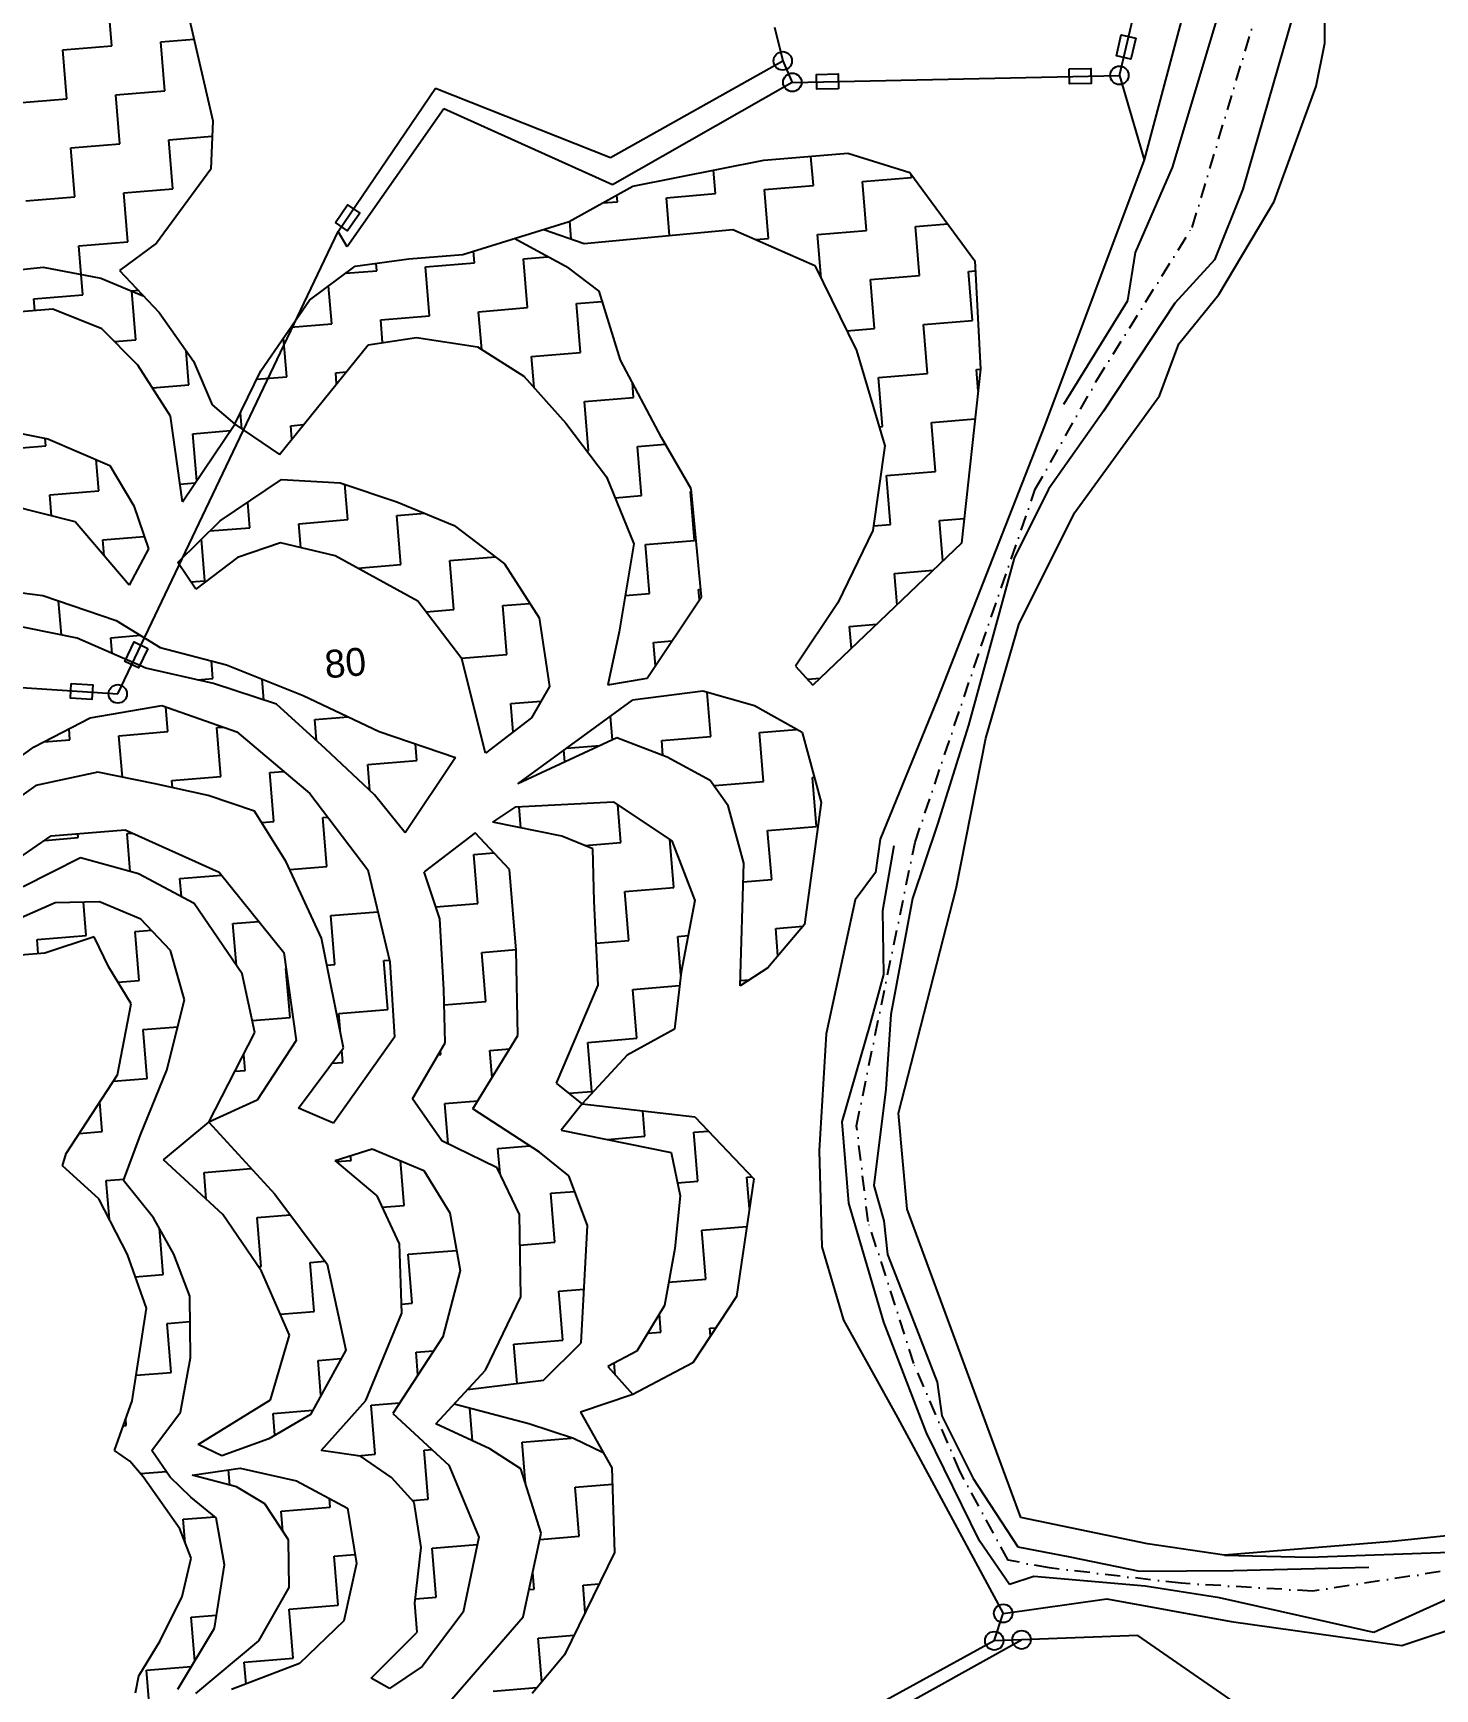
# Model space of a CAD drawing. Header units: metres. Extents: x 307122 to 311809, y 1926082 to 1930533.
# Drawn here: x 310219 to 310681, y 1927175 to 1927720 of the extents above; entities that cross this region are included whole.
import ezdxf

# ---------------------------------------------------------------- set-up
doc = ezdxf.new("R2010")
doc.units = ezdxf.units.M
doc.linetypes.add('DASHDOT', pattern=[1, 0.5, -0.25, 0, -0.25])
for name, color, linetype in [('LINE_WATER', 4, 'Continuous'), ('POLY_HATCH', 12, 'Continuous'), ('POLY_PARCEL', 6, 'Continuous'), ('POLY_ROAD', 30, 'Continuous'), ('POLY_WATER', 4, 'Continuous'), ('TEXT_PARCEL', 7, 'Continuous'), ('V_BOUND_STREAM_LINE', 7, 'DASHDOT')]:
    doc.layers.add(name, color=color, linetype=linetype)
doc.styles.add('TEXT_MAP', font='')
doc.styles.get('TEXT_MAP').set_extended_font_data('Kruti Dev 050')

msp = doc.modelspace()

# ---------------------------------------------------------------- linework, layer by layer
for points in [[(310582.38, 1927718.53), (310580.75, 1927711.62), (310575.97, 1927712.74), (310577.6, 1927719.65)], [(310484.37, 1927701.88), (310477.28, 1927701.73), (310477.17, 1927706.64), (310484.27, 1927706.79)], [(310560.41, 1927708.41), (310567.51, 1927708.56), (310567.61, 1927703.66), (310560.52, 1927703.5)], [(310318.6, 1927657.81), (310322.58, 1927663.69), (310326.65, 1927660.93), (310322.66, 1927655.06)], [(310256.77, 1927517.51), (310253.71, 1927511.1), (310249.28, 1927513.21), (310252.34, 1927519.62)], [(310231.6, 1927505.98), (310238.69, 1927505.52), (310238.37, 1927500.62), (310231.28, 1927501.08)]]:
    msp.add_lwpolyline(points, close=True)
for centre in [(310466.04, 1927711.08), (310469.19, 1927704.01), (310576.98, 1927706.31), (310246.9, 1927502.52), (310538.67, 1927199.56), (310535.73, 1927190.52), (310544.75, 1927190.86)]:
    msp.add_circle(centre, 3.04)
at = {"layer": 'LINE_WATER'}
for p, q in [((310594.51, 1927675.92), (310615.7, 1927746.84)), ((310636.71, 1927734.84), (310617.64, 1927668.82)), ((310582.27, 1927647.94), (310594.51, 1927675.92)), ((310617.64, 1927668.82), (310608.3, 1927645.57)), ((310579.75, 1927632.16), (310582.27, 1927647.94)), ((310608.3, 1927645.57), (310595.25, 1927631.28)), ((310558.67, 1927597.92), (310579.75, 1927632.16)), ((310595.25, 1927631.28), (310571.71, 1927595.63)), ((310571.71, 1927595.63), (310553.63, 1927570.02)), ((310553.63, 1927570.02), (310542.26, 1927547.27)), ((310542.26, 1927547.27), (310527.27, 1927492.16)), ((310527.27, 1927492.16), (310517.04, 1927459.59)), ((310517.04, 1927459.59), (310508.79, 1927435.11)), ((310498.96, 1927431.13), (310502.75, 1927452.54)), ((310508.79, 1927435.11), (310501.67, 1927396.84)), ((310499.31, 1927410.06), (310498.96, 1927431.13)), ((310494.79, 1927393.43), (310499.31, 1927410.06)), ((310501.67, 1927396.84), (310500.05, 1927372.25)), ((310485.63, 1927361.55), (310494.79, 1927393.43)), ((310500.05, 1927372.25), (310496.04, 1927340.52)), ((310487.83, 1927334.75), (310485.63, 1927361.55)), ((310496.04, 1927340.52), (310499.31, 1927328.88)), ((310499.35, 1927295.56), (310487.83, 1927334.75)), ((310499.31, 1927328.88), (310500.55, 1927317.75)), ((310500.55, 1927317.75), (310509.34, 1927295.33)), ((310513.43, 1927259.01), (310499.35, 1927295.56)), ((310509.34, 1927295.33), (310516.9, 1927275.79)), ((310516.9, 1927275.79), (310518.47, 1927264.68)), ((310518.47, 1927264.68), (310528.76, 1927244.03)), ((310530.89, 1927223.43), (310513.43, 1927259.01)), ((310528.76, 1927244.03), (310543.52, 1927221.44)), ((310540.72, 1927209.02), (310530.89, 1927223.43)), ((310543.52, 1927221.44), (310560.65, 1927218.22)), ((310560.65, 1927218.22), (310583.54, 1927213.49)), ((310611.65, 1927218.76), (310639.4, 1927218.07)), ((310639.4, 1927218.07), (310688.88, 1927219.82)), ((310548.81, 1927211.76), (310540.72, 1927209.02)), ((310585.42, 1927208.53), (310548.81, 1927211.76)), ((310583.54, 1927213.49), (310614.61, 1927213.72)), ((310614.61, 1927213.72), (310659.19, 1927214.74)), ((310609.97, 1927204.67), (310585.42, 1927208.53)), ((310642.77, 1927197.33), (310609.97, 1927204.67)), ((310685.13, 1927204.26), (310660.76, 1927193.27)), ((310660.76, 1927193.27), (310642.77, 1927197.33))]:
    msp.add_line(p, q, dxfattribs=at)
at = {"layer": 'POLY_HATCH', "linetype": 'Continuous'}
for p, q in [((310244.91, 1927716), (310243.58, 1927732.14)), ((310261.05, 1927717.33), (310272.04, 1927718.23)), ((310262.37, 1927701.19), (310261.05, 1927717.33)), ((310228.77, 1927714.68), (310244.91, 1927716)), ((310230.09, 1927698.54), (310228.77, 1927714.68)), ((310246.23, 1927699.87), (310262.37, 1927701.19)), ((310213.96, 1927697.22), (310230.09, 1927698.54)), ((310247.56, 1927683.73), (310246.23, 1927699.87)), ((310263.69, 1927685.05), (310278.06, 1927686.23)), ((310265.02, 1927668.91), (310263.69, 1927685.05)), ((310231.42, 1927682.41), (310247.56, 1927683.73)), ((310232.74, 1927666.27), (310231.42, 1927682.41)), ((310476.13, 1927669.99), (310475.34, 1927679.63)), ((310443.86, 1927667.34), (310443.22, 1927675.09)), ((310508.41, 1927672.63), (310508.31, 1927673.86)), ((310248.88, 1927667.59), (310265.02, 1927668.91)), ((310459.99, 1927668.66), (310476.13, 1927669.99)), ((310461.32, 1927652.52), (310459.99, 1927668.66)), ((310492.27, 1927671.31), (310508.41, 1927672.63)), ((310493.59, 1927655.17), (310492.27, 1927671.31)), ((310216.6, 1927664.94), (310232.74, 1927666.27)), ((310250.2, 1927651.45), (310248.88, 1927667.59)), ((310406.65, 1927664.29), (310411.58, 1927664.69)), ((310411.58, 1927664.69), (310411.4, 1927666.93)), ((310427.72, 1927666.01), (310443.86, 1927667.34)), ((310428.74, 1927653.55), (310427.72, 1927666.01)), ((310396.34, 1927652.41), (310395.86, 1927658.27)), ((310509.73, 1927656.5), (310520.38, 1927657.37)), ((310457.13, 1927652.18), (310461.32, 1927652.52)), ((310477.45, 1927653.85), (310493.59, 1927655.17)), ((310478.64, 1927639.46), (310477.45, 1927653.85)), ((310511.05, 1927640.36), (310509.73, 1927656.5)), ((310234.06, 1927650.13), (310250.2, 1927651.45)), ((310234.84, 1927640.68), (310234.06, 1927650.13)), ((310364.49, 1927644.58), (310364.18, 1927648.41)), ((310380.63, 1927645.91), (310388.51, 1927646.55)), ((310235.39, 1927633.99), (310234.84, 1927640.68)), ((310321.98, 1927641.09), (310332.22, 1927641.93)), ((310332.22, 1927641.93), (310332.02, 1927644.36)), ((310348.35, 1927643.26), (310364.49, 1927644.58)), ((310349.68, 1927627.12), (310348.35, 1927643.26)), ((310381.95, 1927629.77), (310380.63, 1927645.91)), ((310527.19, 1927641.68), (310529.47, 1927641.87)), ((310528.52, 1927625.54), (310527.19, 1927641.68)), ((310251.53, 1927635.32), (310253.6, 1927635.49)), ((310251.53, 1927635.24), (310251.53, 1927635.32)), ((310252.85, 1927619.18), (310251.53, 1927635.24)), ((310317.4, 1927624.47), (310316.38, 1927636.92)), ((310494.92, 1927639.03), (310511.05, 1927640.36)), ((310496.24, 1927622.9), (310494.92, 1927639.03)), ((310219.25, 1927632.67), (310235.39, 1927633.99)), ((310219.57, 1927628.81), (310219.25, 1927632.67)), ((310365.81, 1927628.44), (310381.95, 1927629.77)), ((310398.09, 1927631.09), (310406.57, 1927631.79)), ((310399.41, 1927614.95), (310398.09, 1927631.09)), ((310303.94, 1927623.37), (310317.4, 1927624.47)), ((310333.54, 1927625.8), (310349.68, 1927627.12)), ((310334.16, 1927618.25), (310333.54, 1927625.8)), ((310366.84, 1927615.96), (310365.81, 1927628.44)), ((310512.38, 1927624.22), (310528.52, 1927625.54)), ((310245.85, 1927618.6), (310252.85, 1927619.18)), ((310302.59, 1927607.01), (310301.53, 1927619.88)), ((310487.13, 1927622.15), (310496.24, 1927622.9)), ((310513.7, 1927608.08), (310512.38, 1927624.22)), ((310270.31, 1927604.36), (310269.39, 1927615.57)), ((310383.28, 1927613.63), (310399.41, 1927614.95)), ((310384.11, 1927603.42), (310383.28, 1927613.63)), ((310318.72, 1927608.34), (310322.24, 1927608.62)), ((310319.03, 1927604.65), (310318.72, 1927608.34)), ((310497.56, 1927606.76), (310513.7, 1927608.08)), ((310529.84, 1927609.41), (310531.22, 1927609.52)), ((310530.43, 1927602.26), (310529.84, 1927609.41)), ((310258.32, 1927603.38), (310270.31, 1927604.36)), ((310292.66, 1927606.2), (310302.59, 1927607.01)), ((310416.88, 1927600.14), (310416.47, 1927605.09)), ((310498.89, 1927590.62), (310497.56, 1927606.76)), ((310400.74, 1927598.82), (310416.88, 1927600.14)), ((310402.06, 1927582.68), (310400.74, 1927598.82)), ((310287.75, 1927589.8), (310287.32, 1927595.13)), ((310515.03, 1927591.94), (310529.43, 1927593.13)), ((310516.35, 1927575.81), (310515.03, 1927591.94)), ((310223.22, 1927584.25), (310223.02, 1927586.7)), ((310271.64, 1927588.23), (310284.07, 1927589.25)), ((310272.91, 1927572.73), (310271.64, 1927588.23)), ((310303.91, 1927590.87), (310308.17, 1927591.22)), ((310304.28, 1927586.42), (310303.91, 1927590.87)), ((310497.77, 1927590.53), (310498.89, 1927590.62)), ((310207.08, 1927582.93), (310223.22, 1927584.25)), ((310401.41, 1927582.63), (310402.06, 1927582.68)), ((310418.2, 1927584), (310427.39, 1927584.76)), ((310419.52, 1927567.86), (310418.2, 1927584)), ((310240.68, 1927569.44), (310239.84, 1927579.73)), ((310500.21, 1927574.48), (310516.35, 1927575.81)), ((310267.38, 1927571.63), (310272.45, 1927572.05)), ((310322.7, 1927559.92), (310321.74, 1927571.57)), ((310501.54, 1927558.35), (310500.21, 1927574.48)), ((310224.55, 1927568.12), (310240.68, 1927569.44)), ((310225.12, 1927561.15), (310224.55, 1927568.12)), ((310290.42, 1927557.27), (310289.74, 1927565.6)), ((310410.77, 1927567.15), (310419.52, 1927567.86)), ((310435.66, 1927569.19), (310435.89, 1927569.21)), ((310436.98, 1927553.05), (310435.66, 1927569.19)), ((310306.56, 1927558.6), (310322.7, 1927559.92)), ((310338.83, 1927561.25), (310348.11, 1927562.01)), ((310340.16, 1927545.11), (310338.83, 1927561.25)), ((310517.67, 1927559.67), (310525.84, 1927560.34)), ((310518.77, 1927546.3), (310517.67, 1927559.67)), ((310242.01, 1927553.3), (310255.57, 1927554.42)), ((310275.61, 1927539.81), (310274.49, 1927553.46)), ((310277.29, 1927556.2), (310290.42, 1927557.27)), ((310307.21, 1927550.7), (310306.56, 1927558.6)), ((310495.92, 1927557.88), (310501.54, 1927558.35)), ((310242.45, 1927547.95), (310242.01, 1927553.3)), ((310420.85, 1927551.73), (310436.98, 1927553.05)), ((310422.17, 1927535.59), (310420.85, 1927551.73)), ((310325.99, 1927543.95), (310340.16, 1927545.11)), ((310356.3, 1927546.43), (310371.34, 1927547.67)), ((310357.62, 1927530.29), (310356.3, 1927546.43)), ((310502.86, 1927542.21), (310515.58, 1927543.25)), ((310271, 1927539.43), (310275.61, 1927539.81)), ((310503.7, 1927531.9), (310502.86, 1927542.21)), ((310228.33, 1927521.93), (310227.42, 1927533.13)), ((310373.76, 1927531.62), (310382.67, 1927532.35)), ((310375.08, 1927515.48), (310373.76, 1927531.62)), ((310414.13, 1927534.93), (310422.17, 1927535.59)), ((310438.31, 1927536.91), (310439.01, 1927536.97)), ((310438.58, 1927533.56), (310438.31, 1927536.91)), ((310348.48, 1927529.54), (310357.62, 1927530.29)), ((310244.65, 1927521.03), (310254.37, 1927521.82)), ((310245.08, 1927515.85), (310244.65, 1927521.03)), ((310488.04, 1927524.75), (310496.99, 1927525.48)), ((310488.64, 1927517.49), (310488.04, 1927524.75)), ((310360.15, 1927514.25), (310375.08, 1927515.48)), ((310423.49, 1927519.45), (310429.53, 1927519.95)), ((310424.12, 1927511.82), (310423.49, 1927519.45)), ((310278.25, 1927507.54), (310277.77, 1927513.43)), ((310273.21, 1927507.12), (310278.25, 1927507.54)), ((310295.08, 1927500.47), (310294.51, 1927507.4)), ((310474.14, 1927507.36), (310478.41, 1927507.71)), ((310376.4, 1927499.34), (310386.41, 1927500.16)), ((310377.17, 1927489.95), (310376.4, 1927499.34)), ((310442.28, 1927488.5), (310441.09, 1927503)), ((310263.44, 1927490.08), (310262.77, 1927498.21)), ((310311.85, 1927494.05), (310322.88, 1927494.95)), ((310312.42, 1927487.12), (310311.85, 1927494.05)), ((310409.88, 1927487.39), (310409.24, 1927495.12)), ((310231.16, 1927487.43), (310230.87, 1927491.04)), ((310247.3, 1927488.75), (310263.44, 1927490.08)), ((310248.42, 1927475.09), (310247.3, 1927488.75)), ((310279.58, 1927491.4), (310281.74, 1927491.58)), ((310280.9, 1927475.26), (310279.58, 1927491.4)), ((310426.14, 1927487.18), (310442.28, 1927488.5)), ((310458.42, 1927489.82), (310470.56, 1927490.82)), ((310459.74, 1927473.69), (310458.42, 1927489.82)), ((310222.5, 1927486.72), (310231.16, 1927487.43)), ((310345.45, 1927480.56), (310345, 1927486.08)), ((310394.23, 1927480.11), (310393.91, 1927483.95)), ((310394.81, 1927484.61), (310405.83, 1927485.51)), ((310426.55, 1927482.19), (310426.14, 1927487.18)), ((310329.31, 1927479.23), (310345.45, 1927480.56)), ((310330.02, 1927470.68), (310329.31, 1927479.23)), ((310264.76, 1927473.94), (310280.9, 1927475.26)), ((310264.95, 1927471.66), (310264.76, 1927473.94)), ((310297.04, 1927476.59), (310301.55, 1927476.96)), ((310298.36, 1927460.45), (310297.04, 1927476.59)), ((310443.6, 1927472.36), (310459.74, 1927473.69)), ((310443.65, 1927471.8), (310443.6, 1927472.36)), ((310475.88, 1927475.01), (310476.44, 1927475.05)), ((310477.2, 1927458.87), (310475.88, 1927475.01)), ((310314.5, 1927461.77), (310316.07, 1927461.9)), ((310315.82, 1927445.63), (310314.5, 1927461.77)), ((310379.77, 1927458.35), (310379.19, 1927465.34)), ((310412.65, 1927453.58), (310411.64, 1927465.94)), ((310233.81, 1927455.15), (310233.71, 1927456.45)), ((310249.95, 1927456.48), (310251.78, 1927456.63)), ((310250.98, 1927443.95), (310249.95, 1927456.48)), ((310294.34, 1927460.12), (310298.36, 1927460.45)), ((310461.06, 1927457.55), (310477.2, 1927458.87)), ((310462.39, 1927441.41), (310461.06, 1927457.55)), ((310222.83, 1927454.25), (310233.81, 1927455.15)), ((310364.24, 1927449.6), (310370.88, 1927450.15)), ((310400.76, 1927452.6), (310412.65, 1927453.58)), ((310430.11, 1927438.76), (310428.81, 1927454.62)), ((310303.6, 1927444.63), (310315.82, 1927445.63)), ((310365.56, 1927433.47), (310364.24, 1927449.6)), ((310267.41, 1927441.66), (310281.1, 1927442.79)), ((310267.9, 1927435.71), (310267.41, 1927441.66)), ((310453.01, 1927440.64), (310462.39, 1927441.41)), ((310236.46, 1927422.88), (310235.56, 1927433.88)), ((310351.7, 1927432.33), (310365.56, 1927433.47)), ((310413.97, 1927437.44), (310430.11, 1927438.76)), ((310415.3, 1927421.3), (310413.97, 1927437.44)), ((310317.15, 1927429.5), (310332.6, 1927430.76)), ((310318.47, 1927413.36), (310317.15, 1927429.5)), ((310220.32, 1927421.55), (310236.46, 1927422.88)), ((310252.6, 1927424.2), (310257.97, 1927424.64)), ((310253.92, 1927408.06), (310252.6, 1927424.2)), ((310284.87, 1927426.85), (310293.39, 1927427.55)), ((310286.01, 1927413.01), (310284.87, 1927426.85)), ((310431.44, 1927422.62), (310434.9, 1927422.91)), ((310432.48, 1927409.89), (310431.44, 1927422.62)), ((310463.71, 1927425.27), (310472.74, 1927426.01)), ((310464.45, 1927416.25), (310463.71, 1927425.27)), ((310220.7, 1927416.94), (310220.32, 1927421.55)), ((310366.89, 1927417.33), (310378.2, 1927418.26)), ((310368.21, 1927401.19), (310366.89, 1927417.33)), ((310404.54, 1927420.42), (310415.3, 1927421.3)), ((310302.33, 1927412.03), (310302.39, 1927412.04)), ((310303.66, 1927395.9), (310302.33, 1927412.03)), ((310315.85, 1927413.14), (310318.47, 1927413.36)), ((310334.61, 1927414.68), (310336.43, 1927414.83)), ((310335.93, 1927398.54), (310334.61, 1927414.68)), ((310246.97, 1927407.49), (310253.92, 1927408.06)), ((310416.62, 1927405.16), (310432.06, 1927406.43)), ((310452.01, 1927408.07), (310455.05, 1927408.31)), ((310354.47, 1927400.06), (310368.21, 1927401.19)), ((310417.95, 1927389.03), (310416.62, 1927405.16)), ((310291.24, 1927394.88), (310303.66, 1927395.9)), ((310319.8, 1927397.22), (310335.93, 1927398.54)), ((310320.33, 1927390.76), (310319.8, 1927397.22)), ((310255.24, 1927391.93), (310266.68, 1927392.86)), ((310256.57, 1927375.79), (310255.24, 1927391.93)), ((310321.12, 1927381.08), (310320.78, 1927385.17)), ((310353.39, 1927383.73), (310353.29, 1927385.04)), ((310369.53, 1927385.05), (310376.11, 1927385.59)), ((310370.27, 1927376.12), (310369.53, 1927385.05)), ((310401.81, 1927387.7), (310417.95, 1927389.03)), ((310403.13, 1927371.56), (310401.81, 1927387.7)), ((310288.84, 1927378.44), (310288.41, 1927383.73)), ((310317.5, 1927380.79), (310321.12, 1927381.08)), ((310352.48, 1927383.66), (310353.39, 1927383.73)), ((310245.41, 1927374.87), (310256.57, 1927375.79)), ((310285.55, 1927378.16), (310288.84, 1927378.44)), ((310241.75, 1927358.33), (310240.96, 1927368.03)), ((310354.72, 1927367.59), (310365.55, 1927368.48)), ((310395.58, 1927370.94), (310403.13, 1927371.56)), ((310355.82, 1927354.22), (310354.72, 1927367.59)), ((310420.59, 1927356.75), (310419.9, 1927365.17)), ((310234.23, 1927357.71), (310241.75, 1927358.33)), ((310436.73, 1927358.07), (310441.55, 1927358.47)), ((310438.05, 1927341.94), (310436.73, 1927358.07)), ((310372.18, 1927352.78), (310382.65, 1927353.64)), ((310372.87, 1927344.41), (310372.18, 1927352.78)), ((310408.23, 1927355.74), (310420.59, 1927356.75)), ((310275.35, 1927344.84), (310290.91, 1927346.11)), ((310319.01, 1927348.42), (310323.77, 1927348.81)), ((310323.77, 1927348.81), (310323.64, 1927350.4)), ((310341.23, 1927333.99), (310340.02, 1927348.73)), ((310243.08, 1927342.19), (310248.92, 1927342.67)), ((310244.13, 1927329.41), (310243.08, 1927342.19)), ((310276.08, 1927336.01), (310275.35, 1927344.84)), ((310431.38, 1927341.39), (310438.05, 1927341.94)), ((310454.19, 1927343.26), (310455.8, 1927343.39)), ((310455.04, 1927332.91), (310454.19, 1927343.26)), ((310389.64, 1927337.96), (310397.48, 1927338.61)), ((310390.97, 1927321.83), (310389.64, 1927337.96)), ((310292.81, 1927330.02), (310303.68, 1927330.91)), ((310294.14, 1927313.88), (310292.81, 1927330.02)), ((310334.08, 1927333.41), (310341.23, 1927333.99)), ((310261.86, 1927311.24), (310260.62, 1927326.45)), ((310439.38, 1927325.8), (310454.18, 1927327.01)), ((310440.7, 1927309.66), (310439.38, 1927325.8)), ((310342.55, 1927317.86), (310358.55, 1927319.17)), ((310379.42, 1927320.88), (310390.97, 1927321.83)), ((310293.25, 1927313.81), (310294.14, 1927313.88)), ((310310.28, 1927315.21), (310315.18, 1927315.61)), ((310311.6, 1927299.07), (310310.28, 1927315.21)), ((310343.88, 1927301.72), (310342.55, 1927317.86)), ((310252.68, 1927310.48), (310261.86, 1927311.24)), ((310428.43, 1927308.65), (310440.7, 1927309.66)), ((310392.29, 1927305.69), (310400.58, 1927306.37)), ((310393.61, 1927289.55), (310392.29, 1927305.69)), ((310300.45, 1927298.16), (310311.6, 1927299.07)), ((310340.43, 1927301.43), (310343.88, 1927301.72)), ((310425.89, 1927292.2), (310425.39, 1927298.28)), ((310263.19, 1927295.1), (310270.74, 1927295.72)), ((310264.51, 1927278.96), (310263.19, 1927295.1)), ((310421.48, 1927291.84), (310425.89, 1927292.2)), ((310442.03, 1927293.52), (310444.03, 1927293.69)), ((310442.24, 1927290.97), (310442.03, 1927293.52)), ((310377.47, 1927288.23), (310393.61, 1927289.55)), ((310378.53, 1927275.31), (310377.47, 1927288.23)), ((310312.92, 1927282.93), (310320.51, 1927283.55)), ((310313.87, 1927271.41), (310312.92, 1927282.93)), ((310345.2, 1927285.58), (310350.98, 1927286.05)), ((310345.81, 1927278.14), (310345.2, 1927285.58)), ((310410.79, 1927278.15), (310410.48, 1927282.03)), ((310252.96, 1927278.01), (310264.51, 1927278.96)), ((310298.11, 1927265.47), (310311.21, 1927266.55)), ((310298.7, 1927258.23), (310298.11, 1927265.47)), ((310330.39, 1927268.12), (310339.77, 1927268.89)), ((310331.71, 1927251.98), (310330.39, 1927268.12)), ((310363.84, 1927256.43), (310362.95, 1927267.21)), ((310248.78, 1927261.42), (310249.7, 1927261.5)), ((310249.7, 1927261.5), (310249.53, 1927263.54)), ((310347.85, 1927253.3), (310350.52, 1927253.52)), ((310380.12, 1927255.95), (310396.26, 1927257.28)), ((310381.24, 1927242.34), (310380.12, 1927255.95)), ((310396.26, 1927257.28), (310396.24, 1927257.54)), ((310326.03, 1927251.51), (310331.71, 1927251.98)), ((310349.17, 1927237.17), (310347.85, 1927253.3)), ((310254.37, 1927245.64), (310262.91, 1927246.34)), ((310283.8, 1927241.83), (310283.39, 1927246.85)), ((310316.9, 1927234.52), (310316.65, 1927237.46)), ((310343.99, 1927236.74), (310349.17, 1927237.17)), ((310397.58, 1927241.14), (310409.9, 1927242.15)), ((310398.91, 1927225), (310397.58, 1927241.14)), ((310300.76, 1927233.2), (310316.9, 1927234.52)), ((310301.3, 1927226.56), (310300.76, 1927233.2)), ((310268.48, 1927230.55), (310278.95, 1927231.41)), ((310269.11, 1927222.85), (310268.48, 1927230.55)), ((310350.49, 1927221.03), (310365.36, 1927222.25)), ((310351.82, 1927204.89), (310350.49, 1927221.03)), ((310386.01, 1927223.94), (310398.91, 1927225)), ((310318.22, 1927218.38), (310325.06, 1927218.94)), ((310319.54, 1927202.24), (310318.22, 1927218.38)), ((310384.09, 1927207.54), (310383.65, 1927212.98)), ((310344.96, 1927204.33), (310351.82, 1927204.89)), ((310382.45, 1927207.4), (310384.09, 1927207.54)), ((310400.23, 1927208.86), (310405.54, 1927209.3)), ((310400.97, 1927199.88), (310400.23, 1927208.86)), ((310271.13, 1927198.27), (310279.44, 1927198.95)), ((310303.4, 1927200.92), (310319.54, 1927202.24)), ((310304.73, 1927184.78), (310303.4, 1927200.92)), ((310272.3, 1927183.96), (310271.13, 1927198.27)), ((310385.42, 1927191.4), (310397.32, 1927192.38)), ((310386.6, 1927176.97), (310385.42, 1927191.4)), ((310288.59, 1927183.46), (310304.73, 1927184.78)), ((310289.18, 1927176.28), (310288.59, 1927183.46)), ((310256.32, 1927180.81), (310271.14, 1927182.03)), ((310257.64, 1927164.67), (310256.32, 1927180.81)), ((310370.6, 1927173.94), (310385.03, 1927175.12))]:
    msp.add_line(p, q, dxfattribs=at)
at = {"layer": 'POLY_HATCH'}
for p, q in [((310270.57, 1927724.59), (310278.28, 1927691.36)), ((310278.28, 1927691.36), (310277.59, 1927675.36)), ((310459.78, 1927678.36), (310487.5, 1927680.63)), ((310487.5, 1927680.63), (310507.96, 1927674.34)), ((310277.59, 1927675.36), (310259.66, 1927650.98)), ((310416.61, 1927669.83), (310459.78, 1927678.36)), ((310507.96, 1927674.34), (310529.29, 1927645.21)), ((310395.64, 1927658.15), (310416.61, 1927669.83)), ((310360.64, 1927647.31), (310395.64, 1927658.15)), ((310395.52, 1927642.73), (310377.53, 1927652.54)), ((310387.25, 1927655.55), (310400.57, 1927650.94)), ((310400.57, 1927650.94), (310449.6, 1927655.48)), ((310449.6, 1927655.48), (310476.57, 1927643.66)), ((310259.66, 1927650.98), (310247.43, 1927642.01)), ((310342.82, 1927645.85), (310360.64, 1927647.31)), ((310198.09, 1927640.57), (310222.32, 1927643.08)), ((310222.32, 1927643.08), (310241.34, 1927639.44)), ((310247.43, 1927642.01), (310260.53, 1927628.14)), ((310310.04, 1927632.21), (310325.08, 1927643.4)), ((310325.08, 1927643.4), (310342.82, 1927645.85)), ((310405.5, 1927635.23), (310395.52, 1927642.73)), ((310476.57, 1927643.66), (310490.31, 1927615.67)), ((310529.29, 1927645.21), (310531.22, 1927609.51)), ((310241.34, 1927639.44), (310255.3, 1927633.69)), ((310412.57, 1927612.42), (310405.5, 1927635.23)), ((310294.01, 1927608.98), (310310.04, 1927632.21)), ((310225.53, 1927629.3), (310204.87, 1927627.61)), ((310241.66, 1927622.83), (310225.53, 1927629.3)), ((310260.53, 1927628.14), (310271.82, 1927612.14)), ((310253.57, 1927610.81), (310241.66, 1927622.83)), ((310329.46, 1927617.55), (310345.39, 1927619.9)), ((310345.39, 1927619.9), (310365.4, 1927616.86)), ((310300.19, 1927581.36), (310329.46, 1927617.55)), ((310365.4, 1927616.86), (310380.76, 1927607.21)), ((310490.31, 1927615.67), (310499.65, 1927584.21)), ((310264.31, 1927594.02), (310253.57, 1927610.81)), ((310271.82, 1927612.14), (310277.98, 1927597.7)), ((310285.48, 1927591.34), (310294.01, 1927608.98)), ((310426.1, 1927587.01), (310412.57, 1927612.42)), ((310531.22, 1927609.51), (310524.95, 1927552.22)), ((310380.76, 1927607.21), (310394.51, 1927591.7)), ((310277.98, 1927597.7), (310285.48, 1927591.34)), ((310268.19, 1927565.74), (310264.31, 1927594.02)), ((310394.51, 1927591.7), (310407.91, 1927574.08)), ((310203.74, 1927590.61), (310223.84, 1927586.54)), ((310223.84, 1927586.54), (310244.32, 1927577.82)), ((310268.19, 1927565.74), (310285.48, 1927591.34)), ((310285.48, 1927591.34), (310300.19, 1927581.36)), ((310435.8, 1927570.13), (310426.1, 1927587.01)), ((310499.65, 1927584.21), (310495.7, 1927556.33)), ((310244.32, 1927577.82), (310252.18, 1927564.43)), ((310280.66, 1927559.49), (310300.87, 1927573.1)), ((310300.87, 1927573.1), (310320.19, 1927572.09)), ((310320.19, 1927572.09), (310338.91, 1927565.82)), ((310407.91, 1927574.08), (310417.01, 1927551.96)), ((310439.24, 1927534.54), (310435.8, 1927570.13)), ((310232.84, 1927559.2), (310211.07, 1927564.69)), ((310252.18, 1927564.43), (310256.98, 1927550.27)), ((310338.91, 1927565.82), (310357.75, 1927558.01)), ((310250.68, 1927538.31), (310232.84, 1927559.2)), ((310266.7, 1927545.86), (310280.66, 1927559.49)), ((310357.75, 1927558.01), (310374.39, 1927545.34)), ((310495.7, 1927556.33), (310484.13, 1927532.51)), ((310256.98, 1927550.27), (310250.68, 1927538.31)), ((310300.5, 1927552.28), (310286.33, 1927547.47)), ((310318.52, 1927548.04), (310300.5, 1927552.28)), ((310345.75, 1927533.11), (310318.52, 1927548.04)), ((310417.01, 1927551.96), (310412.11, 1927522.96)), ((310524.95, 1927552.22), (310475.96, 1927505.37)), ((310272.63, 1927536.99), (310266.7, 1927545.86)), ((310286.33, 1927547.47), (310272.63, 1927536.99)), ((310374.39, 1927545.34), (310385.73, 1927527.56)), ((310200.13, 1927537.86), (310222.22, 1927534.88)), ((310222.22, 1927534.88), (310246.34, 1927526.74)), ((310360.32, 1927514.03), (310345.75, 1927533.11)), ((310421.36, 1927507.67), (310439.24, 1927534.54)), ((310484.13, 1927532.51), (310470.24, 1927511.61)), ((310246.34, 1927526.74), (310260.92, 1927517.81)), ((310385.73, 1927527.56), (310389.14, 1927504.96)), ((310233.49, 1927520.89), (310209.11, 1927525.82)), ((310256.15, 1927511.03), (310233.49, 1927520.89)), ((310412.11, 1927522.96), (310408.34, 1927505.5)), ((310260.92, 1927517.81), (310282.7, 1927512.14)), ((310278.42, 1927505.93), (310256.15, 1927511.03)), ((310282.7, 1927512.14), (310308.05, 1927501.97)), ((310368.07, 1927482.96), (310360.32, 1927514.03)), ((310470.24, 1927511.61), (310475.96, 1927505.37)), ((310299.23, 1927499.11), (310278.42, 1927505.93)), ((310389.14, 1927504.96), (310383.23, 1927494.6)), ((310408.34, 1927505.5), (310421.36, 1927507.67)), ((310315.35, 1927484.46), (310299.23, 1927499.11)), ((310308.05, 1927501.97), (310333, 1927490.16)), ((310378.77, 1927472.92), (310416.55, 1927500.45)), ((310439.72, 1927503.39), (310416.55, 1927500.45)), ((310456.75, 1927498.55), (310439.72, 1927503.39)), ((310219.38, 1927485.11), (310237.78, 1927494.61)), ((310237.78, 1927494.61), (310261.43, 1927498.68)), ((310261.43, 1927498.68), (310286.11, 1927490.05)), ((310383.23, 1927494.6), (310368.07, 1927482.96)), ((310472.41, 1927489.78), (310456.75, 1927498.55)), ((310286.11, 1927490.05), (310310.17, 1927469.65)), ((310333, 1927490.16), (310358.22, 1927481.58)), ((310411.33, 1927488.07), (310378.77, 1927472.92)), ((310427.98, 1927481.63), (310411.33, 1927488.07)), ((310472.41, 1927489.78), (310478.72, 1927466.74)), ((310204.28, 1927474.28), (310219.38, 1927485.11)), ((310331.52, 1927469.27), (310315.35, 1927484.46)), ((310358.22, 1927481.58), (310341.59, 1927456.73)), ((310442.13, 1927473.96), (310427.98, 1927481.63)), ((310219.89, 1927472.36), (310202.27, 1927459.73)), ((310240.31, 1927476.7), (310219.89, 1927472.36)), ((310259.27, 1927472.93), (310240.31, 1927476.7)), ((310276.65, 1927469.03), (310259.27, 1927472.93)), ((310448.02, 1927465.6), (310442.13, 1927473.96)), ((310291.99, 1927463.89), (310276.65, 1927469.03)), ((310310.17, 1927469.65), (310329.28, 1927444.58)), ((310341.59, 1927456.73), (310331.52, 1927469.27)), ((310378.06, 1927465.29), (310410.14, 1927466.93)), ((310410.14, 1927466.93), (310429.53, 1927454.15)), ((310478.72, 1927466.74), (310473.17, 1927426.52)), ((310302.42, 1927447.17), (310291.99, 1927463.89)), ((310370.54, 1927460.21), (310378.06, 1927465.29)), ((310453.2, 1927446.79), (310448.02, 1927465.6)), ((310197.74, 1927436.99), (310224.98, 1927455.73)), ((310224.98, 1927455.73), (310249.33, 1927457.73)), ((310249.33, 1927457.73), (310280.32, 1927443.76)), ((310341.59, 1927456.73), (310341.59, 1927456.73)), ((310364.65, 1927456.74), (310347.91, 1927443.89)), ((310376.03, 1927444.69), (310364.65, 1927456.74)), ((310393.22, 1927455.63), (310370.54, 1927460.21)), ((310403.47, 1927451.51), (310393.22, 1927455.63)), ((310403.9, 1927434.21), (310403.47, 1927451.51)), ((310429.53, 1927454.15), (310437.09, 1927434.45)), ((310234.63, 1927448.54), (310215.7, 1927438.99)), ((310253.72, 1927443.18), (310234.63, 1927448.54)), ((310314.08, 1927422.02), (310302.42, 1927447.17)), ((310329.28, 1927444.58), (310336.56, 1927414.28)), ((310378.22, 1927418.03), (310376.03, 1927444.69)), ((310451.95, 1927406.28), (310453.2, 1927446.79)), ((310272.1, 1927433.5), (310253.72, 1927443.18)), ((310280.32, 1927443.76), (310301.67, 1927417.28)), ((310352.98, 1927428.41), (310347.91, 1927443.89)), ((310226.33, 1927433.69), (310211.35, 1927427.09)), ((310240.92, 1927433.99), (310226.33, 1927433.69)), ((310254.51, 1927428.25), (310240.92, 1927433.99)), ((310287.86, 1927410.28), (310272.1, 1927433.5)), ((310405.18, 1927406.56), (310403.9, 1927434.21)), ((310437.09, 1927434.45), (310432.59, 1927410.79)), ((310264.3, 1927418.02), (310254.51, 1927428.25)), ((310354.37, 1927405.09), (310352.98, 1927428.41)), ((310473.17, 1927426.52), (310461.08, 1927412.27)), ((310222.91, 1927417.12), (310203.2, 1927415.51)), ((310239.14, 1927422.42), (310222.91, 1927417.12)), ((310243.92, 1927412.5), (310239.14, 1927422.42)), ((310268.92, 1927401.7), (310264.3, 1927418.02)), ((310301.67, 1927417.28), (310305.65, 1927388.3)), ((310321.3, 1927385.86), (310314.08, 1927422.02)), ((310378.79, 1927389.95), (310378.22, 1927418.03)), ((310251.27, 1927400.41), (310243.92, 1927412.5)), ((310336.56, 1927414.28), (310338.07, 1927389.37)), ((310461.08, 1927412.27), (310451.95, 1927406.28)), ((310292.11, 1927390.92), (310287.86, 1927410.28)), ((310391.47, 1927374.22), (310405.18, 1927406.56)), ((310432.59, 1927410.79), (310430.31, 1927392.08)), ((310263.06, 1927378.56), (310268.92, 1927401.7)), ((310354.74, 1927387.54), (310354.37, 1927405.09)), ((310246.83, 1927377.05), (310251.27, 1927400.41)), ((310276.95, 1927361.45), (310292.11, 1927390.92)), ((310363.89, 1927365.79), (310378.79, 1927389.95)), ((310430.31, 1927392.08), (310414.8, 1927383.44)), ((310305.65, 1927388.3), (310292.88, 1927368.61)), ((310306.41, 1927365.99), (310321.3, 1927385.86)), ((310338.07, 1927389.37), (310318.01, 1927361.09)), ((310344, 1927369.08), (310354.74, 1927387.54)), ((310414.8, 1927383.44), (310399.9, 1927367.49)), ((310229.91, 1927351.08), (310246.83, 1927377.05)), ((310254.37, 1927357.27), (310263.06, 1927378.56)), ((310399.9, 1927367.49), (310391.47, 1927374.22)), ((310292.88, 1927368.61), (310276.95, 1927361.45)), ((310353.72, 1927355.24), (310344, 1927369.08)), ((310318.01, 1927361.09), (310306.41, 1927365.99)), ((310385.84, 1927351.57), (310363.89, 1927365.79)), ((310399.9, 1927367.49), (310393.03, 1927358.82)), ((310399.9, 1927367.49), (310437.1, 1927363.18)), ((310437.1, 1927363.18), (310456.47, 1927342.68)), ((310248.74, 1927342.19), (310254.37, 1927357.27)), ((310261.98, 1927349.03), (310276.95, 1927361.45)), ((310276.95, 1927361.45), (310298.61, 1927337.65)), ((310393.03, 1927358.82), (310429.31, 1927351.46)), ((310318.57, 1927348.79), (310330.74, 1927352.64)), ((310330.74, 1927352.64), (310347.74, 1927345.48)), ((310371.92, 1927346.39), (310353.72, 1927355.24)), ((310395.57, 1927343.71), (310385.84, 1927351.57)), ((310228.66, 1927347.01), (310229.91, 1927351.08)), ((310240.67, 1927336.1), (310228.66, 1927347.01)), ((310281.58, 1927330.93), (310261.98, 1927349.03)), ((310332.37, 1927337.08), (310318.57, 1927348.79)), ((310379.26, 1927330.94), (310371.92, 1927346.39)), ((310429.31, 1927351.46), (310432.27, 1927337.08)), ((310258.7, 1927329.89), (310248.74, 1927342.19)), ((310347.74, 1927345.48), (310356.37, 1927331.56)), ((310401.68, 1927327.34), (310395.57, 1927343.71)), ((310456.47, 1927342.68), (310450.8, 1927303.92)), ((310250.1, 1927317.84), (310240.67, 1927336.1)), ((310298.61, 1927337.65), (310315.96, 1927314.57)), ((310339.73, 1927321.28), (310332.37, 1927337.08)), ((310432.27, 1927337.08), (310430.48, 1927319.81)), ((310265.35, 1927317.91), (310258.7, 1927329.89)), ((310294.3, 1927312.26), (310281.58, 1927330.93)), ((310356.37, 1927331.56), (310359.71, 1927312.58)), ((310379.69, 1927303.87), (310379.26, 1927330.94)), ((310399.66, 1927288.65), (310401.68, 1927327.34)), ((310340.53, 1927298.52), (310339.73, 1927321.28)), ((310430.48, 1927319.81), (310427.03, 1927300.98)), ((310256.32, 1927300.11), (310250.1, 1927317.84)), ((310270.67, 1927304.03), (310265.35, 1927317.91)), ((310315.96, 1927314.57), (310322.01, 1927286.3)), ((310303.49, 1927291.18), (310294.3, 1927312.26)), ((310359.71, 1927312.58), (310354.01, 1927290.71)), ((310270.84, 1927283.77), (310270.67, 1927304.03)), ((310368.12, 1927279.74), (310379.69, 1927303.87)), ((310450.8, 1927303.92), (310436.38, 1927282.12)), ((310251.68, 1927269.59), (310256.32, 1927300.11)), ((310328.62, 1927269.72), (310340.53, 1927298.52)), ((310427.03, 1927300.98), (310417.91, 1927285.96)), ((310297.25, 1927269.89), (310303.49, 1927291.18)), ((310322.01, 1927286.3), (310310.43, 1927265.11)), ((310354.01, 1927290.71), (310337.53, 1927265.46)), ((310387.24, 1927276.38), (310399.66, 1927288.65)), ((310267.53, 1927265.91), (310270.84, 1927283.77)), ((310417.91, 1927285.96), (310408.34, 1927280.9)), ((310408.34, 1927280.9), (310416.6, 1927271.66)), ((310436.38, 1927282.12), (310416.6, 1927271.66)), ((310351.73, 1927261.99), (310368.12, 1927279.74)), ((310362.17, 1927273.3), (310387.24, 1927276.38)), ((310273.41, 1927255.15), (310297.25, 1927269.89)), ((310313.92, 1927253.18), (310328.62, 1927269.72)), ((310416.6, 1927271.66), (310399.4, 1927265.83)), ((310245.88, 1927253.26), (310251.68, 1927269.59)), ((310258.13, 1927253.21), (310267.53, 1927265.91)), ((310310.43, 1927265.11), (310296.7, 1927257.06)), ((310337.53, 1927265.46), (310356.05, 1927248.43)), ((310357.8, 1927268.56), (310382.35, 1927262.13)), ((310399.4, 1927265.83), (310409.74, 1927247.54)), ((310369.53, 1927253.82), (310351.73, 1927261.99)), ((310382.35, 1927262.13), (310397.04, 1927257.27)), ((310281.17, 1927251.52), (310273.41, 1927255.15)), ((310296.7, 1927257.06), (310281.17, 1927251.52)), ((310379.71, 1927247.16), (310369.53, 1927253.82)), ((310397.04, 1927257.27), (310406.88, 1927252.59)), ((310250.93, 1927249.7), (310245.88, 1927253.26)), ((310255.32, 1927244.51), (310250.93, 1927249.7)), ((310264.22, 1927244.46), (310258.13, 1927253.21)), ((310326.91, 1927251.39), (310313.92, 1927253.18)), ((310337.12, 1927244.38), (310326.91, 1927251.39)), ((310356.05, 1927248.43), (310365.86, 1927224.63)), ((310267.31, 1927227.46), (310255.32, 1927244.51)), ((310271.02, 1927237.86), (310264.22, 1927244.46)), ((310271.42, 1927245.06), (310287.28, 1927247.43)), ((310286, 1927241.26), (310271.42, 1927245.06)), ((310287.28, 1927247.43), (310305.82, 1927243.24)), ((310305.82, 1927243.24), (310322.61, 1927234.28)), ((310344.58, 1927236.08), (310337.12, 1927244.38)), ((310386.44, 1927225.96), (310379.71, 1927247.16)), ((310409.74, 1927247.54), (310410.56, 1927219.62)), ((310279.34, 1927231.09), (310271.02, 1927237.86)), ((310295.38, 1927235.61), (310286, 1927241.26)), ((310303.13, 1927223.76), (310295.38, 1927235.61)), ((310322.61, 1927234.28), (310325.54, 1927215.97)), ((310346.86, 1927221.29), (310344.58, 1927236.08)), ((310271.1, 1927217.79), (310267.31, 1927227.46)), ((310282.1, 1927215.51), (310279.34, 1927231.09)), ((310303.35, 1927208.09), (310303.13, 1927223.76)), ((310344.8, 1927202.93), (310346.86, 1927221.29)), ((310365.86, 1927224.63), (310360.75, 1927199.96)), ((310380.5, 1927198.37), (310386.44, 1927225.96)), ((310268.15, 1927205.08), (310271.1, 1927217.79)), ((310278.74, 1927194.66), (310282.1, 1927215.51)), ((310325.54, 1927215.97), (310321.38, 1927197.08)), ((310410.56, 1927219.62), (310394.16, 1927185.88)), ((310260.85, 1927190.52), (310268.15, 1927205.08)), ((310293.37, 1927190.51), (310303.35, 1927208.09)), ((310345.59, 1927193.36), (310344.8, 1927202.93)), ((310360.75, 1927199.96), (310347.23, 1927182.08)), ((310266.67, 1927174.59), (310278.74, 1927194.66)), ((310321.38, 1927197.08), (310306.83, 1927183.05)), ((310330.42, 1927178.21), (310345.59, 1927193.36)), ((310354.74, 1927168.79), (310380.5, 1927198.37)), ((310253.81, 1927178.97), (310260.85, 1927190.52)), ((310272.68, 1927173.11), (310293.37, 1927190.51)), ((310306.83, 1927183.05), (310284.35, 1927174.43)), ((310394.16, 1927185.88), (310383.41, 1927173.21)), ((310252.77, 1927173.39), (310253.81, 1927178.97)), ((310336.41, 1927174.78), (310330.42, 1927178.21)), ((310347.23, 1927182.08), (310336.41, 1927174.78))]:
    msp.add_line(p, q, dxfattribs=at)
at = {"layer": 'POLY_PARCEL'}
for p, q in [((310576.98, 1927706.31), (310600.89, 1927807.77)), ((310463.3, 1927722.17), (310466.04, 1927711.08)), ((310409.22, 1927679.3), (310466.04, 1927711.08)), ((310466.04, 1927711.08), (310469.19, 1927704.01)), ((310469.19, 1927704.01), (310576.98, 1927706.31)), ((310576.98, 1927706.31), (310585.13, 1927678.5)), ((310319.55, 1927654.85), (310351.59, 1927702.06)), ((310351.59, 1927702.06), (310409.22, 1927679.3)), ((310469.19, 1927704.01), (310409.97, 1927670.19)), ((310354.34, 1927695.32), (310322.49, 1927649.82)), ((310409.97, 1927670.19), (310354.34, 1927695.32)), ((310246.9, 1927502.52), (310319.55, 1927654.85)), ((310322.49, 1927649.82), (310319.55, 1927654.85)), ((310176.25, 1927507.13), (310246.9, 1927502.52)), ((310535.73, 1927190.52), (310538.67, 1927199.56)), ((310583.07, 1927192.28), (310544.75, 1927190.86)), ((310666.81, 1927134.42), (310583.07, 1927192.28))]:
    msp.add_line(p, q, dxfattribs=at)
at = {"layer": 'POLY_ROAD'}
for p, q in [((310535.73, 1927190.52), (310387.68, 1927109.34)), ((310499.89, 1927165.86), (310544.75, 1927190.86)), ((310544.75, 1927190.86), (310535.73, 1927190.52))]:
    msp.add_line(p, q, dxfattribs=at)
at = {"layer": 'POLY_WATER'}
for p, q in [((310605.6, 1927755.36), (310585.13, 1927678.5)), ((310644.67, 1927716.91), (310644.42, 1927757.19)), ((310641.77, 1927702.79), (310644.67, 1927716.91)), ((310627.94, 1927664.74), (310641.77, 1927702.79)), ((310585.13, 1927678.5), (310552.33, 1927590.81)), ((310609.78, 1927634.13), (310627.94, 1927664.74)), ((310596.54, 1927617.8), (310609.78, 1927634.13)), ((310590.15, 1927600.68), (310596.54, 1927617.8)), ((310562.13, 1927562.15), (310590.15, 1927600.68)), ((310552.33, 1927590.81), (310517, 1927500.88)), ((310543.79, 1927525.43), (310562.13, 1927562.15)), ((310532.97, 1927487.96), (310543.79, 1927525.43)), ((310517, 1927500.88), (310498.09, 1927454.62)), ((310523.14, 1927438.39), (310532.97, 1927487.96)), ((310498.09, 1927454.62), (310496.61, 1927443.67)), ((310496.61, 1927443.67), (310489.9, 1927434.65)), ((310489.9, 1927434.65), (310480.3, 1927390.51)), ((310504.13, 1927364.36), (310523.14, 1927438.39)), ((310480.3, 1927390.51), (310478.03, 1927352.06)), ((310507.06, 1927332.77), (310504.13, 1927364.36)), ((310478.03, 1927352.06), (310478.94, 1927320.3)), ((310544.54, 1927231.2), (310507.06, 1927332.77)), ((310478.94, 1927320.3), (310486, 1927296.16)), ((310486, 1927296.16), (310503.89, 1927264.1)), ((310503.89, 1927264.1), (310538.67, 1927199.56)), ((310586.27, 1927222.43), (310544.54, 1927231.2)), ((310720.65, 1927228.71), (310666.86, 1927223.29)), ((310611.65, 1927218.76), (310586.27, 1927222.43)), ((310666.86, 1927223.29), (310611.65, 1927218.76)), ((310538.67, 1927199.56), (310572.84, 1927204.4)), ((310572.84, 1927204.4), (310613.78, 1927196.92)), ((310670.01, 1927189), (310701.36, 1927199.36)), ((310613.78, 1927196.92), (310670.01, 1927189))]:
    msp.add_line(p, q, dxfattribs=at)
at = {"layer": 'V_BOUND_STREAM_LINE', "ltscale": 10}
for p, q in [((310600.98, 1927656.23), (310625.13, 1927736.91)), ((310569.57, 1927605.89), (310600.98, 1927656.23)), ((310549.24, 1927569.93), (310569.57, 1927605.89)), ((310531.42, 1927518.25), (310549.24, 1927569.93)), ((310509.65, 1927453.68), (310531.42, 1927518.25)), ((310496.48, 1927390.14), (310509.65, 1927453.68)), ((310490.36, 1927360.24), (310496.48, 1927390.14)), ((310494.17, 1927328.71), (310490.36, 1927360.24)), ((310509.22, 1927281.89), (310494.17, 1927328.71)), ((310524.39, 1927246.39), (310509.22, 1927281.89)), ((310540.27, 1927217.08), (310524.39, 1927246.39)), ((310553.96, 1927214.53), (310540.27, 1927217.08)), ((310597.27, 1927209.5), (310553.96, 1927214.53)), ((310692.67, 1927214.85), (310640.62, 1927206.91)), ((310640.62, 1927206.91), (310597.27, 1927209.5))]:
    msp.add_line(p, q, dxfattribs=at)

# ---------------------------------------------------------------- texts
at = {"layer": 'TEXT_PARCEL', "style": 'TEXT_MAP'}
msp.add_text('80', height=9.18, rotation=4.6893, dxfattribs=at).set_placement((310315.46, 1927507.63))

doc.saveas('drawing.dxf')
